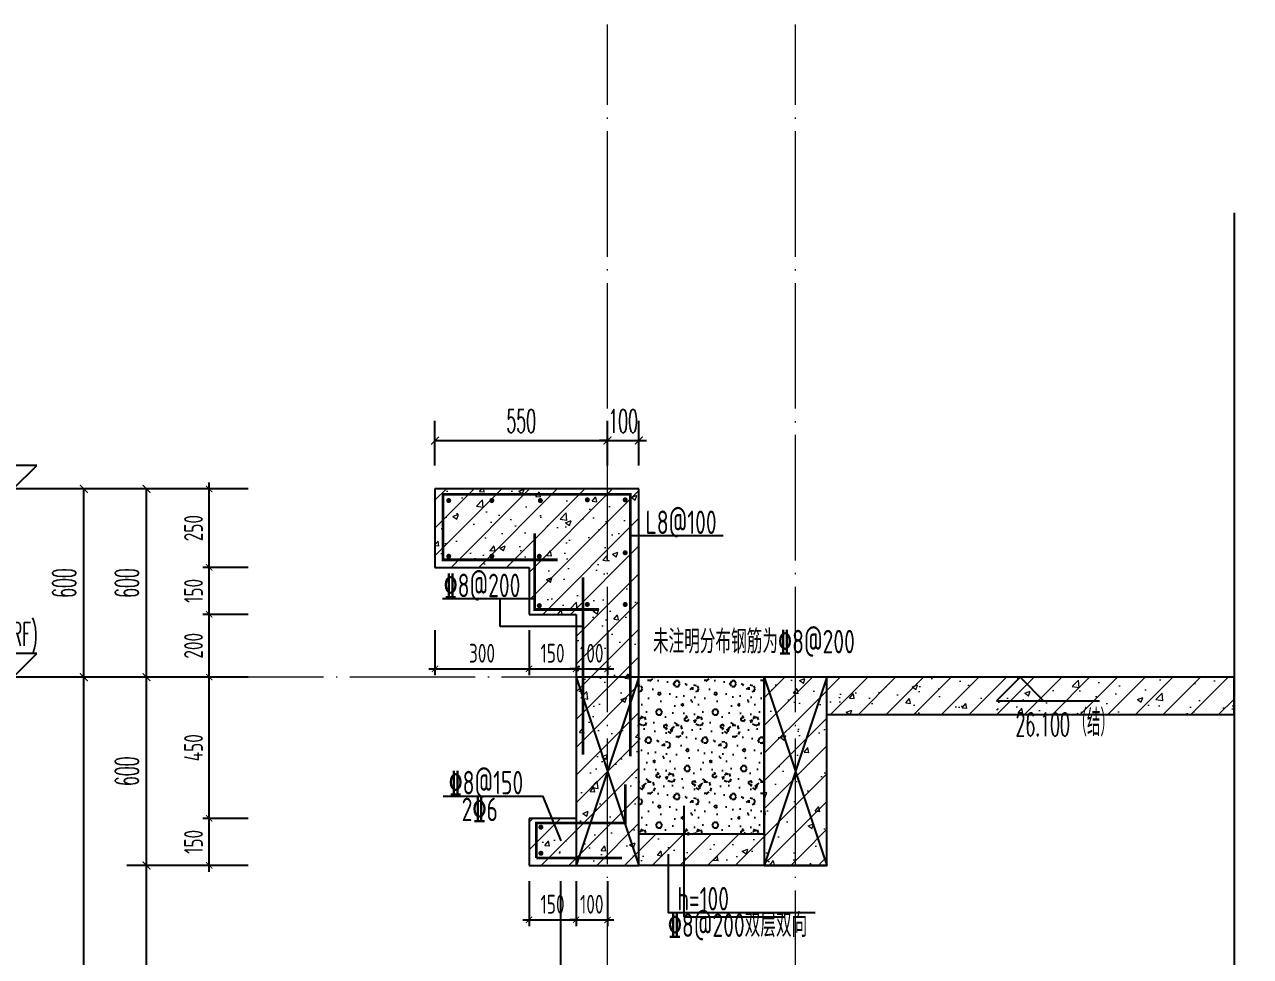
# Model space of a CAD drawing. Extents: x 826826 to 1642106, y -156213 to 399140.
# Drawn here: x 1492987 to 1496897, y 301376 to 304346 of the extents above; entities that cross this region are included whole.
import ezdxf

# ---------------------------------------------------------------- set-up
doc = ezdxf.new("R2010")
doc.units = 0
doc.header["$LTSCALE"] = 1000
doc.linetypes.add('DOTE', pattern=[2.4200000000000004, 2, -0.2, 0.02, -0.2])
doc.layers.get('0').update_dxf_attribs({"linetype": 'CONTINUOUS'})
doc.layers.get('DEFPOINTS').update_dxf_attribs({"linetype": 'CONTINUOUS'})
for name, color, linetype in [('3-屋面构造层', 157, 'CONTINUOUS'), ('DIM', 2, 'CONTINUOUS'), ('DIM_ELEV', 3, 'CONTINUOUS'), ('DIM_IDEN', 67, 'CONTINUOUS'), ('DIM_SYMB', 3, 'CONTINUOUS'), ('PUB_DIM', 3, 'CONTINUOUS'), ('PUB_TEXT', 2, 'CONTINUOUS'), ('REIN', 6, 'CONTINUOUS'), ('S-大样-砼线', 7, 'CONTINUOUS'), ('S-引出线', 40, 'CONTINUOUS'), ('TEXT', 2, 'CONTINUOUS'), ('WALL', 5, 'CONTINUOUS'), ('看线', 251, 'CONTINUOUS')]:
    doc.layers.add(name, color=color, linetype=linetype)
doc.layers.add('DOTE', color=251, linetype='DOTE', lineweight=9)
doc.layers.add('PUB_HATCH', color=8, linetype='CONTINUOUS', lineweight=9)
doc.styles.add('_TCH_DIM', font='SIMPLEX.shx', dxfattribs={"width": 0.7, "bigfont": 'GBCBIG.shx'})
doc.styles.add('_TCH_DIM_T3', font='SIMPLEX.shx', dxfattribs={"width": 0.4941176470588236, "bigfont": 'GBCBIG.shx'})
doc.styles.add('TSSD_DIMENSION', font='Tssdeng.shx', dxfattribs={"width": 0.7, "bigfont": 'tssdchn.shx'})
doc.styles.add('TSSD_REIN', font='tssdeng.shx', dxfattribs={"width": 0.7, "height": 300, "bigfont": 'tssdchn.shx'})
doc.dimstyles.new('_TCH_ARCH&&25', dxfattribs={"dimtxt": 74.375, "dimasz": 25, "dimexe": 62.5, "dimexo": 75, "dimgap": 25, "dimtad": 1, "dimdec": 0, "dimzin": 0, "dimdsep": 46, "dimtxsty": '_TCH_DIM_T3', "dimblk": 'ARCHTICK', "dimcen": 0.09, "dimclrt": 7, "dimazin": 0, "dimtfac": 1, "dimtdec": 0, "dimtix": 1, "dimtmove": 2, "dimatfit": 3, "dimldrblk": 'ARCHTICK', "dimfxl": 0, "dimtolj": 1, "dimtzin": 0, "dimarcsym": 0})
doc.dimstyles.new('TSSD_20_20', dxfattribs={"dimtxt": 60, "dimasz": 20, "dimexe": 20, "dimexo": 50, "dimgap": 20, "dimtad": 1, "dimdec": 0, "dimzin": 0, "dimdsep": 46, "dimtxsty": 'TSSD_DIMENSION', "dimblk": 'ARCHTICK', "dimblk1": 'ARCHTICK', "dimblk2": 'ARCHTICK', "dimcen": 0, "dimdle": 20, "dimclrt": 7, "dimadec": 0, "dimazin": 0, "dimtfac": 1, "dimtdec": 0, "dimtix": 1, "dimtmove": 2, "dimatfit": 3, "dimfxl": 0, "dimtolj": 1, "dimtzin": 0, "dimarcsym": 0})
pattern_1 = [(45, (689015.7944311065, 456209.4143234123), (-44.19417382415921, 44.19417382415922), []), (49.99999999999999, (689015.7944311065, 456209.4143234123), (179.3150456501884, -15.68803374564878), [18.75, -206.25]), (355, (689015.7944311065, 456209.4143234123), (-34.68783340325, 188.048033425003), [15, -165]), (100.4514, (689030.7373511065, 456208.1069884123), (144.6273454285054, 172.3598855152384), [15.9350475, -175.285528]), (46.18420000000002, (689015.7944311065, 456259.4143234123), (266.8102621564111, -41.37975358225452), [28.12499999999996, -309.3749999999993]), (96.6356, (689038.0286173566, 456255.9659966624), (233.6656763871758, 243.5294677251104), [23.902572, -262.92825]), (351.1842, (689015.7944311065, 456259.4143234123), (233.6654862834068, 243.5296502313311), [22.5, -247.5]), (21, (689040.7944311065, 456246.9143234123), (149.2267630296154, -100.6547226663347), [18.75, -206.25]), (326.0000000000001, (689040.7944311065, 456246.9143234123), (60.82883298039543, 181.2875112617133), [15, -165]), (71.4514, (689053.2299893566, 456238.5264219124), (210.0556571453725, 80.6326241774881), [15.9350475, -175.285528]), (37.50000000000001, (689015.7944311065, 456209.4143234123), (3.039963829322667, 83.22346345782788), [0, -163, 0, -167.5, 0, -165.625]), (7.499999999999999, (689015.7944311065, 456209.4143234123), (65.76738436053715, 98.60292797059006), [0, -95.5, 0, -159.25, 0, -63.125]), (327.5, (688960.0444311065, 456209.4143234123), (133.4556090431022, -5.638717933594939), [0, -62.5, 0, -195, 0, -258.75]), (317.5, (688935.0444311065, 456209.4143234123), (145.7965423355966, 25.02624558307943), [0, -81.25, 0, -129.5, 0, -183.75])]

# ---------------------------------------------------------------- blocks, each defined once
blk = doc.blocks.new('A$C29D55E6B')
at = {"layer": 'DIM_ELEV'}
for p, q in [((-150.0000000011642, 6475.000000000175), (-478.000000001164, 6475.000000000175)), ((-225.0000000011642, 6400.000000000175), (-150.0000000011642, 6475.000000000175)), ((200.0000000045839, 6400.000000000175), (-300.0000000011642, 6400.000000000175)), ((-150.0000000011642, 5875.000000000116), (-478.000000001164, 5875.000000000116)), ((-225.0000000011642, 5800.000000000116), (-150.0000000011642, 5875.000000000116)), ((200.0000000045839, 5800.000000000116), (-300.0000000011642, 5800.000000000116))]:
    blk.add_line(p, q, dxfattribs=at)
at = {"layer": 'PUB_TEXT', "style": '_TCH_DIM', "width": 0.4941176470588236}
blk.add_text('(RF)', height=74.375, dxfattribs=at).set_placement((-251.7500000011641, 5900.025000000116))
blk = doc.blocks.new('_ArchTick')
at = {"color": 0, "linetype": 'ByBlock', "const_width": 0.15}
blk.add_lwpolyline([(-0.5, -0.5), (0.5, 0.5)], dxfattribs=at)
blk = doc.blocks.new('*D2124')
at = {"layer": 'DEFPOINTS', "color": 0}
for p in [(1494596.391918883, 301666.3822785674), (1494746.391918881, 301666.3822785646), (1494746.391918881, 301492.6715886114)]:
    blk.add_point(p, dxfattribs=at)
at = {"layer": 'DIM', "color": 0, "lineweight": -2}
for p, q in [((1494596.391918883, 301616.3822785674), (1494596.391918883, 301472.6715886114)), ((1494746.391918881, 301616.3822785646), (1494746.391918881, 301472.6715886114)), ((1494576.391918883, 301492.6715886114), (1494766.391918881, 301492.6715886114))]:
    blk.add_line(p, q, dxfattribs=at)
at = {"layer": 'DIM', "color": 0, "lineweight": -2, "xscale": 20, "yscale": 20, "zscale": 20, "rotation": 180}
blk.add_blockref('_ArchTick', (1494596.391918883, 301492.6715886114), dxfattribs=at)
at = {"layer": 'DIM', "color": 0, "lineweight": -2, "xscale": 20, "yscale": 20, "zscale": 20}
blk.add_blockref('_ArchTick', (1494746.391918881, 301492.6715886114), dxfattribs=at)
at = {"layer": 'DIM', "color": 7, "insert": (1494671.391918882, 301542.6715886114), "char_height": 60, "attachment_point": 5, "style": 'TSSD_DIMENSION'}
blk.add_mtext('\\A1;150', dxfattribs=at)
blk = doc.blocks.new('*D2125')
at = {"layer": 'DEFPOINTS', "color": 0}
for p in [(1494746.391918882, 301666.3822785646), (1494846.391912204, 301666.3822785626), (1494846.391912204, 301492.671588609)]:
    blk.add_point(p, dxfattribs=at)
at = {"layer": 'DIM', "color": 0, "lineweight": -2}
for p, q in [((1494746.391918882, 301616.3822785646), (1494746.391918882, 301472.671588609)), ((1494846.391912204, 301616.3822785626), (1494846.391912204, 301472.671588609)), ((1494746.391918882, 301492.671588609), (1494726.391918882, 301492.671588609)), ((1494746.391918882, 301492.671588609), (1494846.391912204, 301492.671588609)), ((1494846.391912204, 301492.671588609), (1494866.391912204, 301492.671588609))]:
    blk.add_line(p, q, dxfattribs=at)
at = {"layer": 'DIM', "color": 0, "lineweight": -2, "xscale": 20, "yscale": 20, "zscale": 20}
blk.add_blockref('_ArchTick', (1494746.391918882, 301492.671588609), dxfattribs=at)
at = {"layer": 'DIM', "color": 0, "lineweight": -2, "xscale": 20, "yscale": 20, "zscale": 20, "rotation": 180}
blk.add_blockref('_ArchTick', (1494846.391912204, 301492.671588609), dxfattribs=at)
at = {"layer": 'DIM', "color": 7, "insert": (1494796.391915543, 301542.671588609), "char_height": 60, "attachment_point": 5, "style": 'TSSD_DIMENSION'}
blk.add_mtext('\\A1;100', dxfattribs=at)
blk = doc.blocks.new('*D2129')
at = {"layer": 'DEFPOINTS', "color": 0}
for p in [(1494296.391918887, 302466.3822785725), (1494596.392401798, 302466.3822785652), (1494596.392401798, 302292.6715886171)]:
    blk.add_point(p, dxfattribs=at)
at = {"layer": 'DIM', "color": 0, "lineweight": -2}
for p, q in [((1494296.391918887, 302416.3822785725), (1494296.391918887, 302272.6715886171)), ((1494596.392401798, 302416.3822785652), (1494596.392401798, 302272.6715886171)), ((1494276.391918887, 302292.6715886171), (1494616.392401798, 302292.6715886171))]:
    blk.add_line(p, q, dxfattribs=at)
at = {"layer": 'DIM', "color": 0, "lineweight": -2, "xscale": 20, "yscale": 20, "zscale": 20, "rotation": 180}
blk.add_blockref('_ArchTick', (1494296.391918887, 302292.6715886171), dxfattribs=at)
at = {"layer": 'DIM', "color": 0, "lineweight": -2, "xscale": 20, "yscale": 20, "zscale": 20}
blk.add_blockref('_ArchTick', (1494596.392401798, 302292.6715886171), dxfattribs=at)
at = {"layer": 'DIM', "color": 7, "insert": (1494446.392160342, 302342.6715886171), "char_height": 60, "attachment_point": 5, "style": 'TSSD_DIMENSION'}
blk.add_mtext('\\A1;300', dxfattribs=at)
blk = doc.blocks.new('*D2130')
at = {"layer": 'DEFPOINTS', "color": 0}
for p in [(1494596.392401798, 302466.3822785652), (1494746.39192566, 302466.3822785616), (1494746.39192566, 302292.6715886117)]:
    blk.add_point(p, dxfattribs=at)
at = {"layer": 'DIM', "color": 0, "lineweight": -2}
for p, q in [((1494596.392401798, 302416.3822785652), (1494596.392401798, 302272.6715886117)), ((1494746.39192566, 302416.3822785616), (1494746.39192566, 302272.6715886117)), ((1494576.392401798, 302292.6715886117), (1494766.39192566, 302292.6715886117))]:
    blk.add_line(p, q, dxfattribs=at)
at = {"layer": 'DIM', "color": 0, "lineweight": -2, "xscale": 20, "yscale": 20, "zscale": 20, "rotation": 180}
blk.add_blockref('_ArchTick', (1494596.392401798, 302292.6715886117), dxfattribs=at)
at = {"layer": 'DIM', "color": 0, "lineweight": -2, "xscale": 20, "yscale": 20, "zscale": 20}
blk.add_blockref('_ArchTick', (1494746.39192566, 302292.6715886117), dxfattribs=at)
at = {"layer": 'DIM', "color": 7, "insert": (1494671.392163729, 302342.6715886117), "char_height": 60, "attachment_point": 5, "style": 'TSSD_DIMENSION'}
blk.add_mtext('\\A1;150', dxfattribs=at)
blk = doc.blocks.new('*D2131')
at = {"layer": 'DEFPOINTS', "color": 0}
for p in [(1494746.39192566, 302466.3822785616), (1494846.391925454, 302466.3822785591), (1494846.391925454, 302292.6715886086)]:
    blk.add_point(p, dxfattribs=at)
at = {"layer": 'DIM', "color": 0, "lineweight": -2}
for p, q in [((1494746.39192566, 302416.3822785616), (1494746.39192566, 302272.6715886086)), ((1494846.391925454, 302416.3822785591), (1494846.391925454, 302272.6715886086)), ((1494746.39192566, 302292.6715886086), (1494726.39192566, 302292.6715886086)), ((1494746.39192566, 302292.6715886086), (1494846.391925454, 302292.6715886086)), ((1494846.391925454, 302292.6715886086), (1494866.391925454, 302292.6715886086))]:
    blk.add_line(p, q, dxfattribs=at)
at = {"layer": 'DIM', "color": 0, "lineweight": -2, "xscale": 20, "yscale": 20, "zscale": 20}
blk.add_blockref('_ArchTick', (1494746.39192566, 302292.6715886086), dxfattribs=at)
at = {"layer": 'DIM', "color": 0, "lineweight": -2, "xscale": 20, "yscale": 20, "zscale": 20, "rotation": 180}
blk.add_blockref('_ArchTick', (1494846.391925454, 302292.6715886086), dxfattribs=at)
at = {"layer": 'DIM', "color": 7, "insert": (1494796.391925557, 302342.6715886086), "char_height": 60, "attachment_point": 5, "style": 'TSSD_DIMENSION'}
blk.add_mtext('\\A1;100', dxfattribs=at)
blk = doc.blocks.new('*D2132')
at = {"layer": 'DEFPOINTS', "color": 0}
for p in [(1494846.391927505, 303020.5428008225), (1494296.392043022, 302866.3822785866), (1494846.391927505, 302866.3822785774)]:
    blk.add_point(p, dxfattribs=at)
at = {"layer": 'PUB_DIM', "color": 0, "lineweight": -2}
for p, q in [((1494296.392043022, 302941.3822785866), (1494296.392043022, 303083.0428008225)), ((1494846.391927505, 302941.3822785774), (1494846.391927505, 303083.0428008225)), ((1494296.392043022, 303020.5428008225), (1494846.391927505, 303020.5428008225))]:
    blk.add_line(p, q, dxfattribs=at)
at = {"layer": 'PUB_DIM', "color": 0, "lineweight": -2, "xscale": 25, "yscale": 25, "zscale": 25, "rotation": 180}
blk.add_blockref('_ArchTick', (1494296.392043022, 303020.5428008225), dxfattribs=at)
at = {"layer": 'PUB_DIM', "color": 0, "lineweight": -2, "xscale": 25, "yscale": 25, "zscale": 25}
blk.add_blockref('_ArchTick', (1494846.391927505, 303020.5428008225), dxfattribs=at)
at = {"layer": 'PUB_DIM', "color": 7, "insert": (1494571.391985263, 303082.7303008225), "char_height": 74.375, "attachment_point": 5, "style": '_TCH_DIM_T3'}
blk.add_mtext('\\A1;550', dxfattribs=at)
blk = doc.blocks.new('*D2133')
at = {"layer": 'DEFPOINTS', "color": 0}
for p in [(1494946.391918883, 303020.5428008171), (1494846.391927505, 302866.3822785774), (1494946.391918883, 302866.3822785758)]:
    blk.add_point(p, dxfattribs=at)
at = {"layer": 'PUB_DIM', "color": 0, "lineweight": -2}
for p, q in [((1494846.391927505, 302941.3822785774), (1494846.391927505, 303083.0428008171)), ((1494946.391918883, 302941.3822785758), (1494946.391918883, 303083.0428008171)), ((1494846.391927505, 303020.5428008171), (1494821.391927505, 303020.5428008171)), ((1494846.391927505, 303020.5428008171), (1494946.391918883, 303020.5428008171)), ((1494946.391918883, 303020.5428008171), (1494971.391918883, 303020.5428008171))]:
    blk.add_line(p, q, dxfattribs=at)
at = {"layer": 'PUB_DIM', "color": 0, "lineweight": -2, "xscale": 25, "yscale": 25, "zscale": 25}
blk.add_blockref('_ArchTick', (1494846.391927505, 303020.5428008171), dxfattribs=at)
at = {"layer": 'PUB_DIM', "color": 0, "lineweight": -2, "xscale": 25, "yscale": 25, "zscale": 25, "rotation": 180}
blk.add_blockref('_ArchTick', (1494946.391918883, 303020.5428008171), dxfattribs=at)
at = {"layer": 'PUB_DIM', "color": 7, "insert": (1494896.391923194, 303082.7303008171), "char_height": 74.375, "attachment_point": 5, "style": '_TCH_DIM_T3'}
blk.add_mtext('\\A1;100', dxfattribs=at)
blk = doc.blocks.new('*D2134')
at = {"layer": 'DEFPOINTS', "color": 0}
for p in [(1493576.197761788, 302866.3822785394), (1493750.808528237, 302866.3822785394), (1493750.808528237, 302616.3837259791)]:
    blk.add_point(p, dxfattribs=at)
at = {"layer": 'DIM', "color": 0, "lineweight": -2}
for p, q in [((1493576.197761788, 302596.3837259791), (1493576.197761788, 302886.3822785394)), ((1493700.808528237, 302866.3822785394), (1493556.197761788, 302866.3822785394)), ((1493700.808528237, 302616.3837259791), (1493556.197761788, 302616.3837259791))]:
    blk.add_line(p, q, dxfattribs=at)
at = {"layer": 'DIM', "color": 0, "lineweight": -2, "xscale": 20, "yscale": 20, "zscale": 20}
for p, rotation in [((1493576.197761788, 302866.3822785394), 90), ((1493576.197761788, 302616.3837259791), 270)]:
    blk.add_blockref('_ArchTick', p, dxfattribs=dict(at, rotation=rotation))
at = {"layer": 'DIM', "color": 7, "insert": (1493526.197761788, 302741.3830022595), "char_height": 60, "attachment_point": 5, "rotation": 90, "style": 'TSSD_DIMENSION'}
blk.add_mtext('\\A1;250', dxfattribs=at)
blk = doc.blocks.new('*D2135')
at = {"layer": 'DEFPOINTS', "color": 0}
for p in [(1493576.197761788, 302616.3837259791), (1493750.808528237, 302616.3837259791), (1493750.808528237, 302466.3829044369)]:
    blk.add_point(p, dxfattribs=at)
at = {"layer": 'DIM', "color": 0, "lineweight": -2}
for p, q in [((1493700.808528237, 302616.3837259791), (1493556.197761788, 302616.3837259791)), ((1493576.197761788, 302446.3829044369), (1493576.197761788, 302636.3837259791)), ((1493700.808528237, 302466.3829044369), (1493556.197761788, 302466.3829044369))]:
    blk.add_line(p, q, dxfattribs=at)
at = {"layer": 'DIM', "color": 0, "lineweight": -2, "xscale": 20, "yscale": 20, "zscale": 20}
for p, rotation in [((1493576.197761788, 302616.3837259791), 90), ((1493576.197761788, 302466.3829044369), 270)]:
    blk.add_blockref('_ArchTick', p, dxfattribs=dict(at, rotation=rotation))
at = {"layer": 'DIM', "color": 7, "insert": (1493526.197761788, 302541.3833152083), "char_height": 60, "attachment_point": 5, "rotation": 90, "style": 'TSSD_DIMENSION'}
blk.add_mtext('\\A1;150', dxfattribs=at)
blk = doc.blocks.new('*D2136')
at = {"layer": 'DEFPOINTS', "color": 0}
for p in [(1493576.197761788, 302466.3829044369), (1493750.808528237, 302466.3829044369), (1493750.808528237, 302266.3822785394)]:
    blk.add_point(p, dxfattribs=at)
at = {"layer": 'DIM', "color": 0, "lineweight": -2}
for p, q in [((1493700.808528237, 302466.3829044369), (1493556.197761788, 302466.3829044369)), ((1493576.197761788, 302246.3822785394), (1493576.197761788, 302486.3829044369)), ((1493700.808528237, 302266.3822785394), (1493556.197761788, 302266.3822785394))]:
    blk.add_line(p, q, dxfattribs=at)
at = {"layer": 'DIM', "color": 0, "lineweight": -2, "xscale": 20, "yscale": 20, "zscale": 20}
for p, rotation in [((1493576.197761788, 302466.3829044369), 90), ((1493576.197761788, 302266.3822785394), 270)]:
    blk.add_blockref('_ArchTick', p, dxfattribs=dict(at, rotation=rotation))
at = {"layer": 'DIM', "color": 7, "insert": (1493526.197761788, 302366.3825914884), "char_height": 60, "attachment_point": 5, "rotation": 90, "style": 'TSSD_DIMENSION'}
blk.add_mtext('\\A1;200', dxfattribs=at)
blk = doc.blocks.new('*D2137')
at = {"layer": 'DEFPOINTS', "color": 0}
for p in [(1493576.197761788, 302266.3822785394), (1493750.808528237, 302266.3822785394), (1493750.808528237, 301816.3822785228)]:
    blk.add_point(p, dxfattribs=at)
at = {"layer": 'DIM', "color": 0, "lineweight": -2}
for p, q in [((1493700.808528237, 302266.3822785394), (1493556.197761788, 302266.3822785394)), ((1493576.197761788, 301796.3822785228), (1493576.197761788, 302286.3822785394)), ((1493700.808528237, 301816.3822785228), (1493556.197761788, 301816.3822785228))]:
    blk.add_line(p, q, dxfattribs=at)
at = {"layer": 'DIM', "color": 0, "lineweight": -2, "xscale": 20, "yscale": 20, "zscale": 20}
for p, rotation in [((1493576.197761788, 302266.3822785394), 90), ((1493576.197761788, 301816.3822785228), 270)]:
    blk.add_blockref('_ArchTick', p, dxfattribs=dict(at, rotation=rotation))
at = {"layer": 'DIM', "color": 7, "insert": (1493526.197761788, 302041.3822785313), "char_height": 60, "attachment_point": 5, "rotation": 90, "style": 'TSSD_DIMENSION'}
blk.add_mtext('\\A1;450', dxfattribs=at)
blk = doc.blocks.new('*D2138')
at = {"layer": 'DEFPOINTS', "color": 0}
for p in [(1493576.197761788, 301816.3822785228), (1493750.808528237, 301816.3822785228), (1493750.808528237, 301666.3822785395)]:
    blk.add_point(p, dxfattribs=at)
at = {"layer": 'DIM', "color": 0, "lineweight": -2}
for p, q in [((1493576.197761788, 301646.3822785395), (1493576.197761788, 301836.3822785228)), ((1493700.808528237, 301816.3822785228), (1493556.197761788, 301816.3822785228)), ((1493700.808528237, 301666.3822785395), (1493556.197761788, 301666.3822785395))]:
    blk.add_line(p, q, dxfattribs=at)
at = {"layer": 'DIM', "color": 0, "lineweight": -2, "xscale": 20, "yscale": 20, "zscale": 20}
for p, rotation in [((1493576.197761788, 301816.3822785228), 90), ((1493576.197761788, 301666.3822785395), 270)]:
    blk.add_blockref('_ArchTick', p, dxfattribs=dict(at, rotation=rotation))
at = {"layer": 'DIM', "color": 7, "insert": (1493526.197761788, 301741.3822785314), "char_height": 60, "attachment_point": 5, "rotation": 90, "style": 'TSSD_DIMENSION'}
blk.add_mtext('\\A1;150', dxfattribs=at)
blk = doc.blocks.new('*D2157')
at = {"layer": 'DEFPOINTS', "color": 0}
for p in [(1493376.197761783, 301666.3741443525), (1493676.197761804, 301666.3741443525), (1493676.197761804, 299966.3822785636)]:
    blk.add_point(p, dxfattribs=at)
at = {"layer": 'PUB_DIM', "color": 0, "lineweight": -2}
for p, q in [((1493601.197761804, 301666.3741443525), (1493313.697761783, 301666.3741443525)), ((1493376.197761783, 299966.3822785636), (1493376.197761783, 301666.3741443525)), ((1493601.197761804, 299966.3822785636), (1493313.697761783, 299966.3822785636))]:
    blk.add_line(p, q, dxfattribs=at)
at = {"layer": 'PUB_DIM', "color": 0, "lineweight": -2, "xscale": 25, "yscale": 25, "zscale": 25}
for p, rotation in [((1493376.197761783, 301666.3741443525), 90), ((1493376.197761783, 299966.3822785636), 270)]:
    blk.add_blockref('_ArchTick', p, dxfattribs=dict(at, rotation=rotation))
at = {"layer": 'PUB_DIM', "color": 7, "insert": (1493314.010261783, 300816.3782114583), "char_height": 74.375, "attachment_point": 5, "rotation": 90, "style": '_TCH_DIM_T3'}
blk.add_mtext('\\A1;1700', dxfattribs=at)
blk = doc.blocks.new('*D2158')
at = {"layer": 'DEFPOINTS', "color": 0}
for p in [(1493376.197761783, 302266.3822785673), (1493676.197761804, 302266.3822785673), (1493676.197761804, 301666.3741443525)]:
    blk.add_point(p, dxfattribs=at)
at = {"layer": 'PUB_DIM', "color": 0, "lineweight": -2}
for p, q in [((1493601.197761804, 302266.3822785673), (1493313.697761783, 302266.3822785673)), ((1493376.197761783, 301666.3741443525), (1493376.197761783, 302266.3822785673)), ((1493601.197761804, 301666.3741443525), (1493313.697761783, 301666.3741443525))]:
    blk.add_line(p, q, dxfattribs=at)
at = {"layer": 'PUB_DIM', "color": 0, "lineweight": -2, "xscale": 25, "yscale": 25, "zscale": 25}
for p, rotation in [((1493376.197761783, 302266.3822785673), 90), ((1493376.197761783, 301666.3741443525), 270)]:
    blk.add_blockref('_ArchTick', p, dxfattribs=dict(at, rotation=rotation))
at = {"layer": 'PUB_DIM', "color": 7, "insert": (1493314.010261783, 301966.3782114601), "char_height": 74.375, "attachment_point": 5, "rotation": 90, "style": '_TCH_DIM_T3'}
blk.add_mtext('\\A1;600', dxfattribs=at)
blk = doc.blocks.new('*D2159')
at = {"layer": 'DEFPOINTS', "color": 0}
for p in [(1493376.197761783, 302866.3822785394), (1493676.197761804, 302866.3822785394), (1493676.197761804, 302266.3822785673)]:
    blk.add_point(p, dxfattribs=at)
at = {"layer": 'PUB_DIM', "color": 0, "lineweight": -2}
for p, q in [((1493601.197761804, 302866.3822785394), (1493313.697761783, 302866.3822785394)), ((1493376.197761783, 302266.3822785673), (1493376.197761783, 302866.3822785394)), ((1493601.197761804, 302266.3822785673), (1493313.697761783, 302266.3822785673))]:
    blk.add_line(p, q, dxfattribs=at)
at = {"layer": 'PUB_DIM', "color": 0, "lineweight": -2, "xscale": 25, "yscale": 25, "zscale": 25}
for p, rotation in [((1493376.197761783, 302866.3822785394), 90), ((1493376.197761783, 302266.3822785673), 270)]:
    blk.add_blockref('_ArchTick', p, dxfattribs=dict(at, rotation=rotation))
at = {"layer": 'PUB_DIM', "color": 7, "insert": (1493314.010261783, 302566.3822785536), "char_height": 74.375, "attachment_point": 5, "rotation": 90, "style": '_TCH_DIM_T3'}
blk.add_mtext('\\A1;600', dxfattribs=at)
blk = doc.blocks.new('*D2165')
at = {"layer": 'DEFPOINTS', "color": 0}
for p in [(1493176.197761778, 302266.3822785674), (1493676.197761803, 302266.3822785674), (1493676.197761803, 299366.3822785674)]:
    blk.add_point(p, dxfattribs=at)
at = {"layer": 'PUB_DIM', "color": 0, "lineweight": -2}
for p, q in [((1493601.197761803, 302266.3822785674), (1493113.697761778, 302266.3822785674)), ((1493176.197761778, 299366.3822785674), (1493176.197761778, 302266.3822785674)), ((1493601.197761803, 299366.3822785674), (1493113.697761778, 299366.3822785674))]:
    blk.add_line(p, q, dxfattribs=at)
at = {"layer": 'PUB_DIM', "color": 0, "lineweight": -2, "xscale": 25, "yscale": 25, "zscale": 25}
for p, rotation in [((1493176.197761778, 302266.3822785674), 90), ((1493176.197761778, 299366.3822785674), 270)]:
    blk.add_blockref('_ArchTick', p, dxfattribs=dict(at, rotation=rotation))
at = {"layer": 'PUB_DIM', "color": 7, "insert": (1493114.010261778, 300816.3822785676), "char_height": 74.375, "attachment_point": 5, "rotation": 90, "style": '_TCH_DIM_T3'}
blk.add_mtext('\\A1;2900', dxfattribs=at)
blk = doc.blocks.new('*D2166')
at = {"layer": 'DEFPOINTS', "color": 0}
for p in [(1493176.197761778, 302866.3822785395), (1493676.197761803, 302866.3822785395), (1493676.197761803, 302266.3822785674)]:
    blk.add_point(p, dxfattribs=at)
at = {"layer": 'PUB_DIM', "color": 0, "lineweight": -2}
for p, q in [((1493601.197761803, 302866.3822785395), (1493113.697761778, 302866.3822785395)), ((1493176.197761778, 302266.3822785674), (1493176.197761778, 302866.3822785395)), ((1493601.197761803, 302266.3822785674), (1493113.697761778, 302266.3822785674))]:
    blk.add_line(p, q, dxfattribs=at)
at = {"layer": 'PUB_DIM', "color": 0, "lineweight": -2, "xscale": 25, "yscale": 25, "zscale": 25}
for p, rotation in [((1493176.197761778, 302866.3822785395), 90), ((1493176.197761778, 302266.3822785674), 270)]:
    blk.add_blockref('_ArchTick', p, dxfattribs=dict(at, rotation=rotation))
at = {"layer": 'PUB_DIM', "color": 7, "insert": (1493114.010261778, 302566.3822785537), "char_height": 74.375, "attachment_point": 5, "rotation": 90, "style": '_TCH_DIM_T3'}
blk.add_mtext('\\A1;600', dxfattribs=at)
blk = doc.blocks.new('20210805.14433439')
at = {"layer": 'S-大样-砼线'}
for p, q in [((0, 600.0000001176377), (199.9999988172203, 3.725290298461914e-09)), ((200.0029467437416, 600.000000121363), (0.002947942353785038, 0))]:
    blk.add_line(p, q, dxfattribs=at)
blk.add_lwpolyline([(200.0000058626756, 600.0000001176377), (0, 600.0000001176377), (1.862645149230957e-09, 3.725290298461914e-09), (200.0000058636069, 3.725290298461914e-09)], close=True, dxfattribs=at)
blk = doc.blocks.new('A$C724E2FC0')
at = {"layer": 'REIN', "const_width": 9}
for points in [[(370.0391554329544, 974.1024782637833), (4.496417764108628, 974.1024782637833), (4.496417764108628, 1182.469500873121), (602.2309974236414, 1182.469500873121), (602.2309974236414, 347.4599624982802)], [(451.1308935983106, 353.060336027178), (451.1308935983106, 917.7776589358691)], [(302.4990808870643, 23.46388026548084), (302.4990808870643, 135.2479265639558), (586.3596129738726, 135.2479265639558), (586.3596129738726, 258.2010606289841)]]:
    blk.add_lwpolyline(points, dxfattribs=at)
at = {"layer": 'REIN', "const_width": 8}
for points in [[(460.8722489252687, 1165.126740208827, 1), (468.8722489252687, 1165.126740208827, 1)], [(581.5932792499661, 1165.126740208827, 1), (589.5932792499661, 1165.126740208827, 1)], [(18.78455718560144, 1162.867996620422, 1), (26.78455718560144, 1162.867996620422, 1)], [(156.2273123338819, 1162.867996620422, 1), (164.2273123338819, 1162.867996620422, 1)], [(311.0891421046108, 1162.867996620422, 1), (319.0891421046108, 1162.867996620422, 1)], [(18.78456393629313, 985.4159892022726, 1), (26.78456393629313, 985.4159892022726, 1)], [(156.2273123338819, 985.4159892028547, 1), (164.2273123338819, 985.4159892028547, 1)], [(307.7386868251488, 985.4159892028547, 1), (315.7386868251488, 985.4159892028547, 1)], [(581.5932792499661, 996.5821830361383, 1), (589.5932792499661, 996.5821830361383, 1)], [(307.7386868251488, 827.9020695861545, 1), (315.7386868251488, 827.9020695861545, 1)], [(460.8722489252687, 831.7096392118838, 1), (468.8722489252687, 831.7096392118838, 1)], [(581.5932792499661, 831.7096392118838, 1), (589.5932792499661, 831.7096392118838, 1)], [(312.7175944624469, 121.6237306442345, 1), (320.7175944624469, 121.6237306442345, 1)], [(312.7175944624469, 38.71957212721463, 1), (320.7175944624469, 38.71957212721463, 1)]]:
    blk.add_lwpolyline(points, format="xyb", close=True, dxfattribs=at)
at = {"layer": 'REIN'}
for points in [[(297.1003764132038, 1058.53834923479, 9, 9, 0), (297.1003764132038, 815.7599990249728, 9, 9, 0), (501.6345579186454, 815.7599990249728, 9, 9, 0)], [(302.4990808870643, 23.46388026548084, 9, 9, 0), (575.0116950310767, 23.46388026548084, 9, 9, 0)]]:
    blk.add_lwpolyline(points, format="xyseb", dxfattribs=at)
at = {"layer": 'S-大样-砼线'}
for p, q in [((428.9687983524054, 600.0011868448346), (628.9687971696258, 0.001186730922199786)), ((628.9717450961471, 600.0011868485599), (428.9717462947592, 0.001186727196909487))]:
    blk.add_line(p, q, dxfattribs=at)
blk.add_lwpolyline([(628.968804215081, 600.0011868448346), (428.9687983524054, 600.0011868448346), (428.9687983542681, 0.001186730922199786), (628.9688042160124, 0.001186730922199786)], close=True, dxfattribs=at)
at = {"layer": 'S-引出线'}
for p, q in [((598.2309974236414, 1052.001012532972), (898.3652941612527, 1052.001012532972)), ((3.217810834292322, 850.7725788982352), (297.1003764132038, 850.7725788982352)), ((186.8548652469181, 761.5943785361014), (186.8548652469181, 850.7725788982352)), ((451.1308935983106, 761.5943785361014), (186.8548652469181, 761.5943785361014))]:
    blk.add_line(p, q, dxfattribs=at)
blk.add_lwpolyline([(381.7372704413719, 77.9801790122292), (323.6830200222321, 219.5280812982819), (5.259432789403945, 219.5280812982819)], dxfattribs=at)
at = {"layer": 'TEXT'}
blk.add_lwpolyline([(722.2072622058913, 35.77330766792875), (722.2072622058913, -149.7067956823157), (1192.016981351655, -149.7067956823157)], dxfattribs=at)
at = {"layer": 'TEXT', "style": 'TSSD_REIN', "width": 0.7}
for s, p in [('L8@100', (650.308772596065, 1056.109781345876)), ('%%1328@200', (6.351341212168336, 854.8813477111398)), ('未注明分布钢筋为%%1328@200', (674.0188256823458, 675.8287733418983)), ('%%1328@150', (22.2817070488818, 226.3151870883303)), ('2%%1326', (64.12254651542753, 141.1183795667021)), ('h=100', (752.1184165733866, -143.6760217372794)), ('%%1328@200双层双向', (721.7052380959503, -227.919130109367))]:
    blk.add_text(s, height=75, rotation=1.867629851175362e-07, dxfattribs=at).set_placement(p)
blk = doc.blocks.new('FSDFSFSFSFEFSFESF')
at = {"layer": '看线'}
blk.add_line((1114228.273350265, 467393.3721650818), (1114228.273350265, 465805.1368709645), dxfattribs=at)

msp = doc.modelspace()

# ---------------------------------------------------------------- hatches: boundary and pattern name
at = {"layer": '3-屋面构造层'}
h = msp.add_hatch(dxfattribs=at)
h.set_pattern_fill('加气混凝土', color=251, scale=15, style=0)
h.set_pattern_definition([(0, (380521.2185753225, -168831.8898865186), (90, 180), [0, -180]), (0, (380415.9185753227, -168856.1898865186), (90, 180), [0, -180]), (0, (380474.4185753227, -168857.9898865187), (90, 180), [0, -180]), (0, (380538.3185753226, -168804.8898865186), (90, 180), [0, -180]), (0, (380463.6185753224, -168866.9898865187), (90, 180), [0, -180]), (0, (380556.3185753226, -168691.4898865187), (90, 180), [0, -180]), (0, (380501.4185753227, -168705.8898865186), (90, 180), [0, -180]), (0, (380530.2185753225, -168728.3898865186), (90, 180), [0, -180]), (0, (380383.5185753223, -168731.9898865187), (90, 180), [0, -180]), (0, (380471.7185753225, -168740.0898865185), (90, 180), [0, -180]), (0, (380437.5185753223, -168785.9898865187), (90, 180), [0, -180]), (0, (380439.3185753226, -168853.4898865187), (90, 180), [0, -180]), (0, (380506.8185753226, -168860.6898865186), (90, 180), [0, -180]), (0, (380556.3185753226, -168781.4898865187), (90, 180), [0, -180]), (0, (380388.0185753223, -168809.3898865186), (90, 180), [0, -180]), (0, (380403.3185753226, -168778.7898865185), (90, 180), [0, -180]), (0, (380473.5185753223, -168791.3898865186), (90, 180), [0, -180]), (0, (380448.3185753226, -168817.4898865187), (90, 180), [0, -180]), (0, (380433.9185753227, -168758.0898865185), (90, 180), [0, -180]), (0, (380456.4185753227, -168690.5898865185), (90, 180), [0, -180]), (0, (380395.2185753225, -168847.1898865186), (90, 180), [0, -180]), (0, (380494.2185753225, -168727.4898865187), (90, 180), [0, -180]), (0, (380410.5185753223, -168724.7898865185), (90, 180), [0, -180]), (0, (380396.1185753224, -168701.3898865186), (90, 180), [0, -180]), (130.601294, (380545.2614327227, -168747.8470297187), (-449.9999950292954, 540.00000236093), [7.9024662, -3311.1333]), (18.4349488, (380532.4042901224, -168744.4184581187), (449.9999983404209, 179.9999986719667), [8.131572, -1130.28837]), (90, (380532.4042901224, -168752.1327433187), (90.00000000000001, 180), [7.714285199999999, -352.285695]), (161.565051, (380540.1185753224, -168754.7041729187), (-450.0000022657823, 179.9999865817234), [8.131572, -1130.28837]), (53.1301023, (380540.1185753224, -168754.7041729187), (90.00000017013603, 179.999999914932), [8.571428999999998, -891.4285499999999]), (135, (380546.9757185224, -168846.4184425186), (-90.00001087984293, 179.9999878185604), [7.273098, -501.84378]), (45, (380536.6900037224, -168846.4184425186), (89.99999942471308, 179.9999992736903), [7.273098, -501.84378]), (135, (380541.8328611227, -168851.5613125187), (-90.00001087984293, 179.9999878185604), [7.273098, -501.84378]), (45, (380541.8328611227, -168851.5613125187), (89.99999942471308, 179.9999992736903), [7.273098, -501.84378]), (116.565051, (380460.4042973225, -168725.5613143187), (-1.565789601976064e-05, 359.9999902060562), [9.583147799999939, -191.662949999999]), (180, (380456.1185873225, -168716.9898871187), (-89.99999999999997, 180), [10.2857148, -169.714275]), (63.43494880000001, (380441.5471553225, -168725.5613143187), (8.14843605922988e-07, 359.9999982559008), [9.583147799999999, -191.66295]), (116.565051, (380445.8328653225, -168734.1327433187), (-1.565789601976064e-05, 359.9999902060562), [9.583147799999939, -191.662949999999]), (0, (380445.8328653225, -168734.1327433187), (90, 180), [10.2857148, -169.714275]), (63.43494880000001, (380456.1185873225, -168734.1327433187), (8.14843605922988e-07, 359.9999982559008), [9.583147799999999, -191.66295]), (107.102728, (380528.1185747227, -168786.4184485186), (-269.9999896777364, 900.0000014520431), [11.6584038, -4884.87075]), (143.972626, (380524.6900031227, -168775.2756007187), (-1709.999978321427, 1259.9999985739), [11.6584038, -2436.606]), (180, (380515.2614321224, -168768.4184575187), (-89.99999999999997, 180), [11.1428568, -168.85713]), (36.02737329999999, (380494.6900043227, -168775.2756007187), (1709.999987362977, 1259.999986416658), [11.65840379999994, -2436.605999999985]), (71.5650511, (380491.2614327227, -168785.5613065186), (270.0000013860985, 899.9999984504369), [10.8420948, -1127.57784]), (107.102728, (380494.6900043227, -168796.7041705187), (-269.9999896777364, 900.0000014520431), [11.6584038, -4884.87075]), (143.972626, (380504.1185753224, -168803.5613065186), (-1709.999978321427, 1259.9999985739), [11.6584038, -2436.606]), (0, (380504.1185753224, -168803.5613065186), (90, 180), [11.1428568, -168.85713]), (36.02737329999999, (380515.2614321224, -168803.5613065186), (1709.999987362977, 1259.999986416658), [11.65840379999994, -2436.605999999985]), (71.5650511, (380524.6900031227, -168796.7041705187), (270.0000013860985, 899.9999984504369), [10.8420948, -1127.57784]), (150.255118, (380529.8328605224, -168702.4184587187), (-270.0000006390409, 179.9999977695058), [6.910506, -1444.29588]), (90, (380523.8328611227, -168705.8470285187), (90.00000000000001, 180), [6.857143199999999, -353.142825]), (29.7448813, (380523.8328611227, -168705.8470285187), (270.0000001590055, 179.9999991593464), [6.910506, -1444.29588]), (116.565051, (380487.8328611227, -168830.1327445187), (-1.565789601976064e-05, 359.9999902060562), [9.583147799999939, -191.662949999999]), (168.690067, (380483.5471475227, -168821.5613065186), (-810.0000006009299, 179.9999954832327), [8.7411762, -1826.90565]), (41.18592510000001, (380468.1185753224, -168825.8470165186), (2249.999986367597, 1979.999982686525), [9.1115532, -3817.7406]), (90, (380468.1185753224, -168834.4184545187), (90.00000000000001, 180), [8.571428999999998, -351.42855]), (138.814074, (380474.9757185224, -168840.4184485186), (-2249.999960007064, 1980.00001261089), [9.1115532, -3817.7406]), (16.6992442, (380474.9757185224, -168840.4184485186), (2969.999977654917, 899.9999905734195), [8.948835, -3749.56125]), (60.9453959, (380483.5471475227, -168837.8470225186), (89.99999976116268, 179.9999984078114), [8.824825800000001, -3697.60185]), (109.983106, (380412.4042913225, -168754.7041729187), (-450.0000016949791, 1259.999996665506), [10.03260059999994, -4203.659249999968]), (155.556045, (380408.9757233225, -168745.2756001187), (-1170.000004459817, 539.9999887808897), [10.3568958, -4339.539449999999]), (24.4439547, (380390.1185813225, -168745.2756001187), (1170.000000583643, 539.9999974027204), [10.3568958, -4339.539449999999]), (70.01689340000001, (380386.6900133225, -168754.7041729187), (450.0000013566428, 1259.999996874217), [10.0326006, -4203.65925]), (109.983106, (380390.1185813225, -168764.1327439187), (-450.0000016949791, 1259.999996665506), [10.03260059999994, -4203.659249999968]), (160.016893, (380399.5471613226, -168767.5613155187), (-450.0000002644888, 179.9999918000023), [10.0326006, -2096.81325]), (19.9831065, (380399.5471613226, -168767.5613155187), (449.9999975293226, 179.9999997144084), [10.0326006, -2096.81325]), (70.01689340000001, (380408.9757233225, -168764.1327439187), (450.0000013566428, 1259.999996874217), [10.0326006, -4203.65925]), (122.005383, (380479.2614321224, -168770.9898871187), (-90.00001207844099, 179.9999908112358), [8.0862696, -1690.0302]), (18.4349488, (380467.2614333224, -168766.7041717187), (449.9999983404209, 179.9999986719667), [8.131572, -1130.28837]), (90, (380467.2614333224, -168774.4184587187), (90.00000000000001, 180), [7.714285199999999, -352.285695]), (161.565051, (380474.9757185224, -168776.9898865187), (-450.0000022657823, 179.9999865817234), [8.131572, -1130.28837]), (54.46232220000002, (380474.9757185224, -168776.9898865187), (629.9999990871778, 899.9999986518196), [7.373421, -3089.46345]), (116.565051, (380426.9757233225, -168814.7041705187), (-1.565789601976064e-05, 359.9999902060562), [9.583147799999939, -191.662949999999]), (180, (380422.6900133225, -168806.1327325186), (-89.99999999999997, 180), [9.428571, -170.57142]), (59.0362434, (380408.1185813225, -168814.7041705187), (90.00000029295946, 179.9999991263332), [9.995918399999937, -2089.146599999984]), (120.963756, (380413.2614333224, -168823.2755905186), (-90.00001229938933, 179.9999917339799), [9.995918399999999, -2089.1466]), (0, (380413.2614333224, -168823.2755905186), (90, 180), [9.428571, -170.57142]), (63.43494880000001, (380422.6900133225, -168823.2755905186), (8.14843605922988e-07, 359.9999982559008), [9.583147799999999, -191.66295])])
h.paths.add_polyline_path([(1494946.391925573, 301766.3824155817), (1495346.391925555, 301766.3821414604), (1495346.391925617, 302266.3821209825), (1494946.391924169, 302266.3822821354)])
at = {"layer": 'PUB_HATCH'}
h = msp.add_hatch(dxfattribs=at)
h.set_pattern_fill('钢筋混凝土', color=256, scale=25, style=0)
h.set_pattern_definition(pattern_1)
h.paths.add_polyline_path([(1494946.391918883, 302866.3686022927), (1494296.39209494, 302866.3866144528), (1494296.391742852, 302616.3845083597), (1494596.391684188, 302616.3821612054), (1494596.392153626, 302466.3822785364), (1494746.391918884, 302466.3822785637), (1494746.391918884, 301816.3822785674), (1494596.391918884, 301816.3822785674), (1494596.391918884, 301666.3822785674), (1494946.391918884, 301666.3822785674)])
h = msp.add_hatch(dxfattribs=at)
h.set_pattern_fill('钢筋混凝土', color=256, scale=25, style=0)
h.set_pattern_definition(pattern_1)
h.paths.add_polyline_path([(1495346.391925551, 301766.3822784822), (1495546.391925561, 301666.3822784519), (1495546.391925602, 302146.3822785616), (1495346.391925595, 302266.3822785637)])
h = msp.add_hatch(dxfattribs=at)
h.set_pattern_fill('钢筋混凝土', color=256, scale=25, style=0)
h.set_pattern_definition(pattern_1)
h.paths.add_polyline_path([(1496844.91683811, 302266.3822785616), (1495346.391925595, 302266.3822785637), (1495546.391925602, 302146.3822785616), (1496844.91683811, 302146.3822785616)])
h = msp.add_hatch(dxfattribs=at)
h.set_pattern_fill('钢筋混凝土', color=256, scale=25, style=0)
h.set_pattern_definition(pattern_1)
h.paths.add_polyline_path([(1494946.391918884, 301766.3822785309), (1494946.391918884, 301666.38227853), (1495546.391925561, 301666.3822784519), (1495346.391925551, 301766.3822784822)])

# ---------------------------------------------------------------- linework, layer by layer
at = {"layer": 'DIM_ELEV', "color": 3}
for p, q in [((1496162.602571558, 302266.3822785503), (1496087.602571558, 302191.3822785503)), ((1496162.602571558, 302266.3822785503), (1496237.602571558, 302191.3822785503)), ((1496087.602571558, 302191.3822785503), (1496415.602571558, 302191.3822785503))]:
    msp.add_line(p, q, dxfattribs=at)
at = {"layer": 'DIM_IDEN'}
for p, q in [((1495090.009714061, 301856.6378597376), (1495090.009714061, 301502.0156426008)), ((1495090.009714061, 301502.0156426008), (1495410.338921155, 301502.0156426008))]:
    msp.add_line(p, q, dxfattribs=at)
at = {"layer": 'DIM_SYMB'}
msp.add_lwpolyline([(1496844.91683811, 303746.3822785612), (1496844.91683811, 295084.5061337613), (1496897.41683811, 295065.3976964623), (1496792.41683811, 295046.8833634879), (1496844.91683811, 295028.2561337613), (1496844.916838109, 286366.3799889614)], dxfattribs=at)
at = {"layer": 'DOTE', "color": 1, "linetype": 'DOTE', "ltscale": 0.2}
for p, q in [((1494846.391970801, 286666.3843248276), (1494846.391970801, 304346.3866144274)), ((1495446.391970801, 286666.3843248275), (1495446.391970801, 304346.3866144274)), ((1496844.916890027, 302266.3866144336), (1493676.197813721, 302266.3866144336))]:
    msp.add_line(p, q, dxfattribs=at)
at = {"layer": 'WALL'}
for p, q in [((1494296.39209494, 302866.3866144528), (1494296.391742852, 302616.3845083597)), ((1494946.391918883, 302866.3686022927), (1494296.39209494, 302866.3866144528)), ((1494946.391918886, 301766.3822785118), (1494946.391918883, 302866.3686022927)), ((1494296.391742852, 302616.3845083597), (1494596.391684188, 302616.3821612054)), ((1494596.391684188, 302616.3821612054), (1494596.392153626, 302466.3822785364)), ((1494596.392153626, 302466.3822785364), (1494746.391918884, 302466.3822785637)), ((1494746.391918884, 302466.3822785637), (1494746.391918884, 301816.3822785674)), ((1495346.391925618, 302266.3822785516), (1494946.391925635, 302266.3822785979)), ((1495346.391925551, 301766.3822784822), (1495346.391925595, 302266.3822785637)), ((1496844.91683811, 302266.3822785616), (1495346.391925595, 302266.3822785637)), ((1496844.91683811, 302146.3822785616), (1496844.91683811, 302266.3822785616)), ((1495546.391925561, 301666.3822784519), (1495546.391925602, 302146.3822785616)), ((1496844.91683811, 302146.3822785616), (1495546.391925602, 302146.3822785616)), ((1494746.391918884, 301816.3822785674), (1494596.391918884, 301816.3822785674)), ((1494596.391918884, 301816.3822785674), (1494596.391918884, 301666.3822785674)), ((1495346.391925551, 301766.3822784822), (1494946.391918885, 301766.3822785283)), ((1494596.391918884, 301666.3822785674), (1494946.391918884, 301666.3822785674)), ((1495546.391925561, 301666.3822784519), (1494946.391918886, 301666.3822785456))]:
    msp.add_line(p, q, dxfattribs=at)

# ---------------------------------------------------------------- block references
for name, p in [('A$C29D55E6B', (1493176.197761778, 296466.3822785672)), ('20210805.14433439', (1495346.391925618, 301666.382278434)), ('FSDFSFSFSFEFSFESF', (380468.1185752798, -165776.9855506525))]:
    msp.add_blockref(name, p)
at = {"layer": 'TEXT'}
msp.add_blockref('A$C724E2FC0', (1494317.42312142, 301666.4035906757), dxfattribs=at)

# ---------------------------------------------------------------- texts
at = {"layer": 'DIM_ELEV', "color": 7, "style": '_TCH_DIM'}
for s, height, width, p in [('26.100', 74.375, 0.4941176470588236, (1496148.048730881, 302078.8572785503)), ('（结）', 84.39716312056737, 0.7, (1496333.548730881, 302078.8572785503))]:
    msp.add_text(s, height=height, dxfattribs=dict(at, width=width)).set_placement(p)

# ---------------------------------------------------------------- dimensions: what is measured, and where the dimension line sits
at = {"layer": 'DIM'}
for p1, p2, distance, picture, middle in [((1493750.808528237, 302616.3837259791), (1493750.808528237, 302866.3822785394), 174.61076644901186, '*D2134', (1493526.197761788, 302741.3830022595)), ((1493750.808528237, 302466.3829044369), (1493750.808528237, 302616.3837259791), 174.61076644901186, '*D2135', (1493526.197761788, 302541.3833152083)), ((1493750.808528237, 302266.3822785394), (1493750.808528237, 302466.3829044369), 174.6107664490119, '*D2136', (1493526.197761788, 302366.3825914884)), ((1494296.391918887, 302466.3822785725), (1494596.392401798, 302466.3822785652), -173.71068994811506, '*D2129', (1494446.392160342, 302342.6715886171)), ((1494596.392401798, 302466.3822785652), (1494746.39192566, 302466.3822785616), -173.71068994991944, '*D2130', (1494671.392163729, 302342.6715886117)), ((1494746.39192566, 302466.3822785616), (1494846.391925454, 302466.3822785591), -173.71068995050157, '*D2131', (1494796.391925557, 302342.6715886086)), ((1493750.808528237, 301816.3822785228), (1493750.808528237, 302266.3822785394), 174.61076644901186, '*D2137', (1493526.197761788, 302041.3822785313)), ((1493750.808528237, 301666.3822785395), (1493750.808528237, 301816.3822785228), 174.61076644901186, '*D2138', (1493526.197761788, 301741.3822785314)), ((1494596.391918883, 301666.3822785674), (1494746.391918881, 301666.3822785646), -173.7106899532373, '*D2124', (1494671.391918882, 301542.6715886114)), ((1494746.391918882, 301666.3822785646), (1494846.391912204, 301666.3822785626), -173.71068995358652, '*D2125', (1494796.391915543, 301542.671588609))]:
    dim = msp.add_aligned_dim(p1=p1, p2=p2, distance=distance, dimstyle='TSSD_20_20', dxfattribs=at)
    dim.commit()
    dim.dimension.update_dxf_attribs({"geometry": picture, "text_midpoint": middle})
at = {"layer": 'PUB_DIM'}
for p1, p2, distance, picture, middle in [((1494296.392043022, 302866.3822785866), (1494846.391927505, 302866.3822785774), 154.1605222451035, '*D2132', (1494571.391985263, 303082.7303008225)), ((1494846.391927505, 302866.3822785774), (1494946.391918883, 302866.3822785758), 154.16052224132, '*D2133', (1494896.391923194, 303082.7303008171)), ((1493676.197761803, 302266.3822785674), (1493676.197761803, 302866.3822785395), 500.0000000249129, '*D2166', (1493114.010261778, 302566.3822785537)), ((1493676.197761804, 302266.3822785673), (1493676.197761804, 302866.3822785394), 300.0000000211876, '*D2159', (1493314.010261783, 302566.3822785536)), ((1493676.197761803, 299366.3822785674), (1493676.197761803, 302266.3822785674), 500.0000000249129, '*D2165', (1493114.010261778, 300816.3822785676)), ((1493676.197761804, 301666.3741443525), (1493676.197761804, 302266.3822785673), 300.0000000211876, '*D2158', (1493314.010261783, 301966.3782114601)), ((1493676.197761804, 299966.3822785636), (1493676.197761804, 301666.3741443525), 300.0000000211876, '*D2157', (1493314.010261783, 300816.3782114583))]:
    dim = msp.add_aligned_dim(p1=p1, p2=p2, distance=distance, dimstyle='_TCH_ARCH&&25', dxfattribs=at)
    dim.commit()
    dim.dimension.update_dxf_attribs({"geometry": picture, "text_midpoint": middle})

doc.saveas('drawing.dxf')
